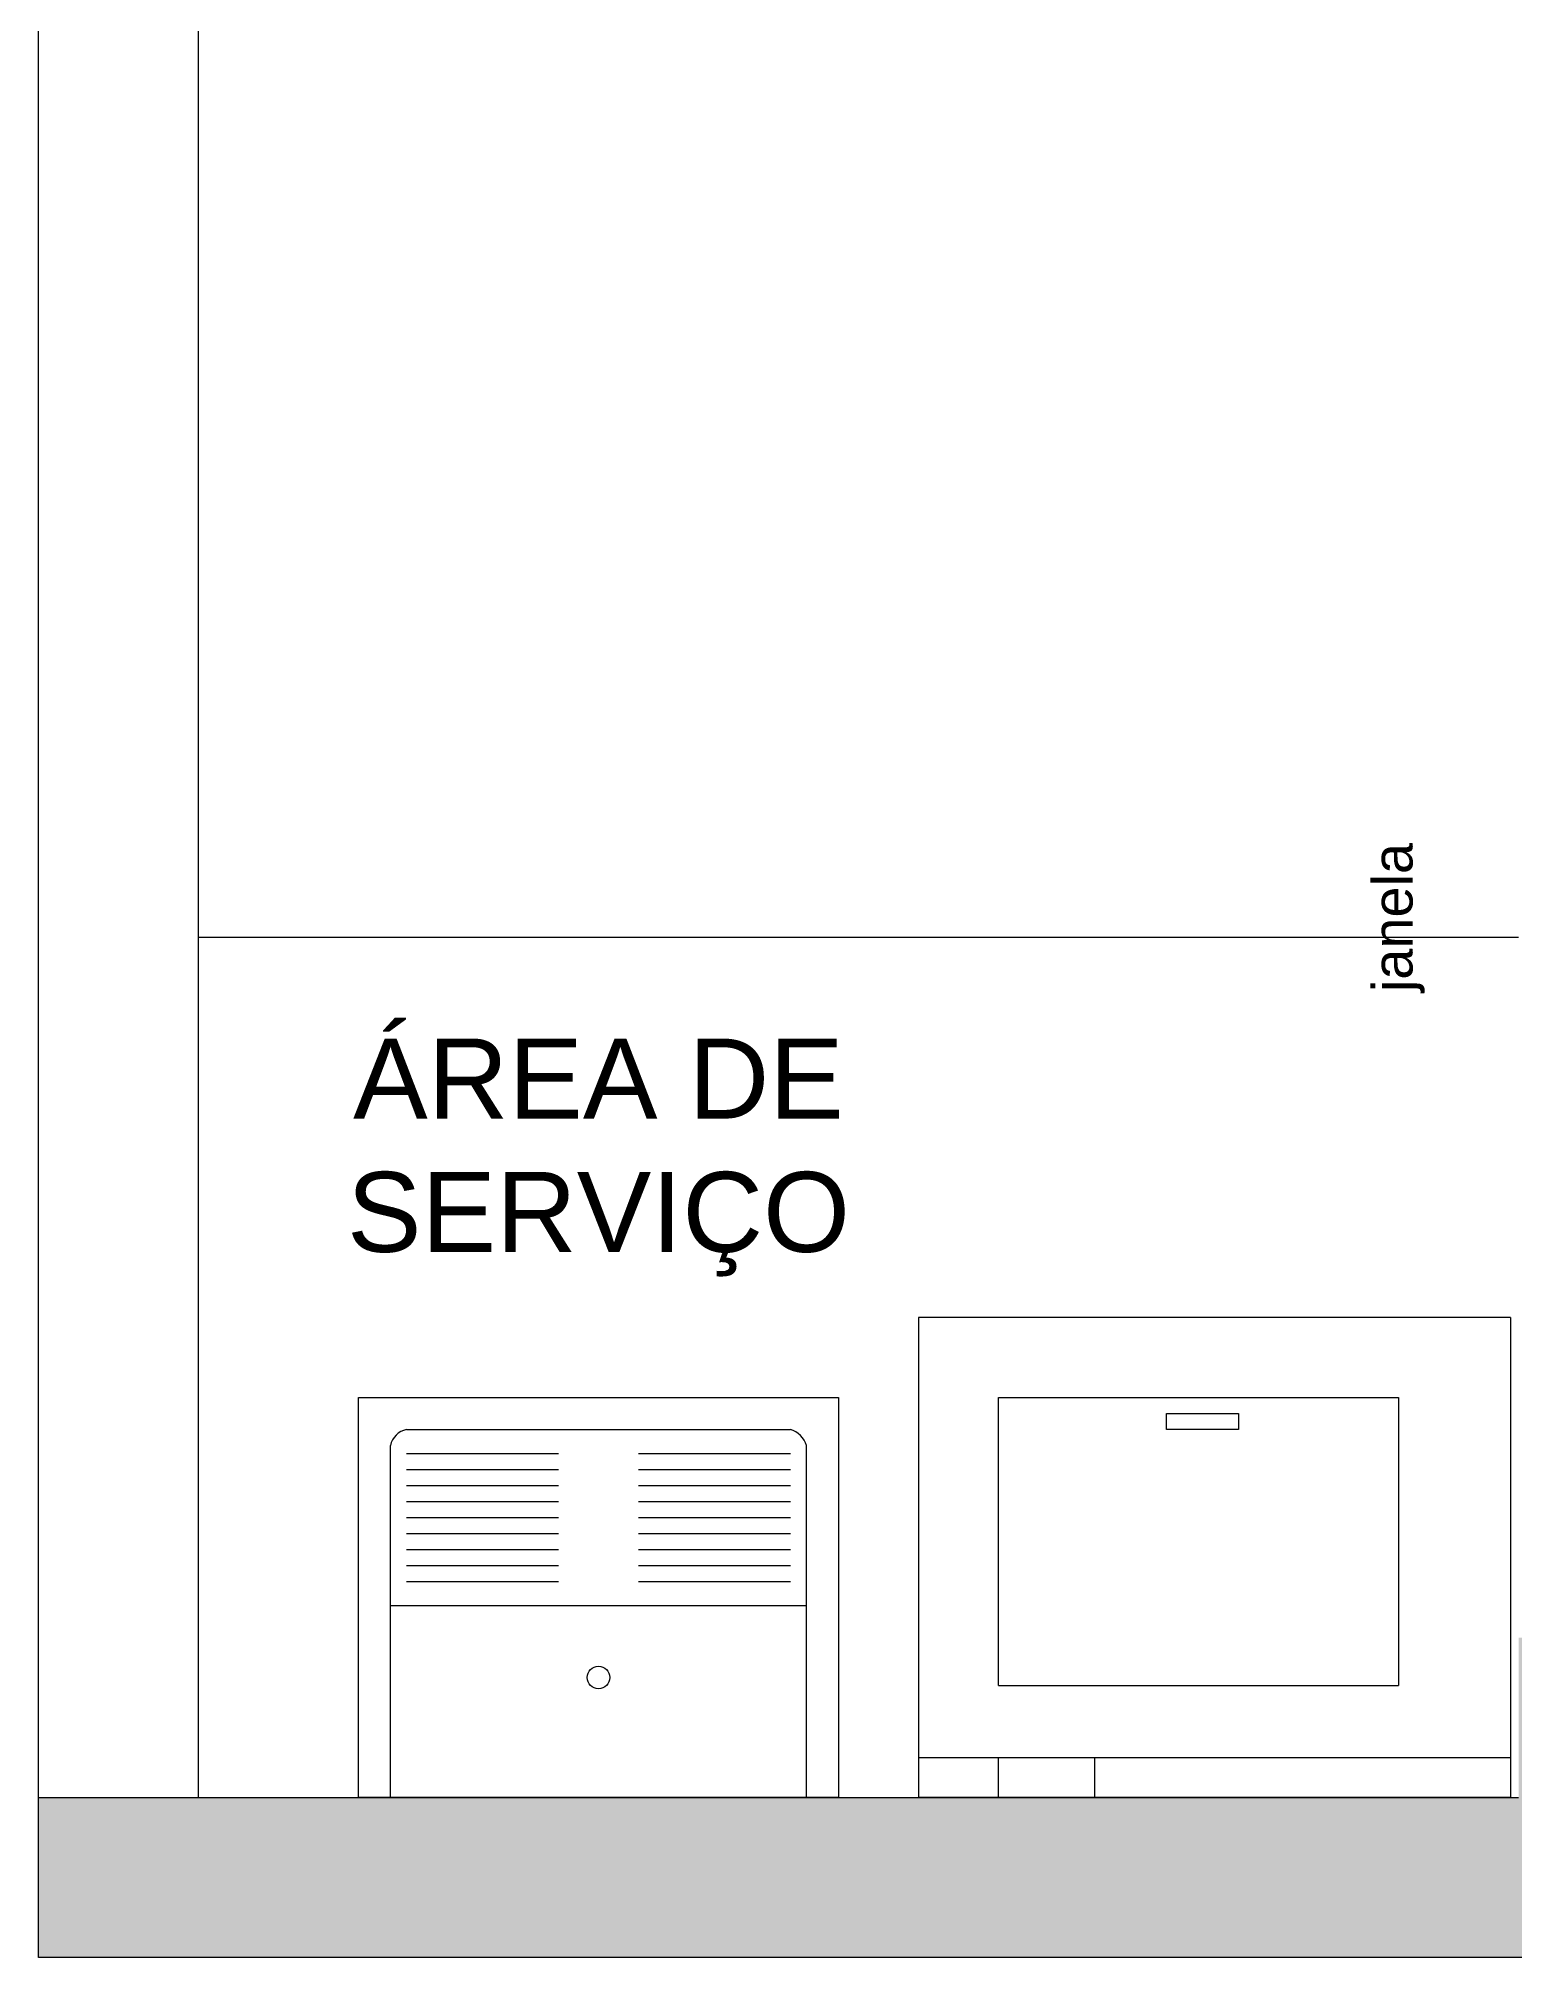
# Model space of a CAD drawing. Header units: metres. Extents: x -6.6 to 15, y 0 to 10.8.
# Drawn here: x 0 to 1.845, y 0 to 2.399 of the extents above; entities that cross this region are included whole.
import ezdxf

# ---------------------------------------------------------------- set-up
doc = ezdxf.new("R2010")
doc.units = ezdxf.units.M
for name, color, linetype, lineweight, true_color in [('1 - paredes', 7, 'Continuous', 25, 0x000000), ('4 - layouts dos objetos', 83, 'Continuous', 25, 0x63c85c), ('6 - legendas', 7, 'Continuous', 25, 0x000000)]:
    doc.layers.add(name, color=color, linetype=linetype, lineweight=lineweight, true_color=true_color)
doc.styles.add('textstyle11', font='')
doc.styles.add('textstyle15', font='')
doc.styles.get('textstyle11').set_extended_font_data('Arial')
doc.styles.get('textstyle15').set_extended_font_data('Arial')

msp = doc.modelspace()

# ---------------------------------------------------------------- hatches: boundary and pattern name
at = {"layer": '1 - paredes', "true_color": 0xa0a0a4}
msp.add_hatch(color=252, dxfattribs=at).paths.add_polyline_path([(9.85, 0.2), (9.85, 0.45), (10, 0.45), (10, 0.2), (15, 0.2), (15, 0), (0, 0), (0, 0.2), (1.85, 0.2), (1.85, 0.4), (2, 0.4), (2, 0.2), (5.5, 0.2), (5.5, 1), (5.65, 1), (5.65, 0.2)])

# ---------------------------------------------------------------- linework, layer by layer
at = {"layer": '1 - paredes'}
for p, q in [((0, 0.2), (0, 9)), ((0.2, 0.2), (0.2, 8.8)), ((1.85, 1.275), (0.2, 1.275)), ((0, 0), (0, 0.2)), ((0, 0.2), (1.85, 0.2)), ((0, 0), (0, 0.2)), ((15, 0), (0, 0))]:
    msp.add_line(p, q, dxfattribs=at)
at = {"layer": '4 - layouts dos objetos'}
for p, q in [((1.84, 0.8), (1.1, 0.8)), ((1.1, 0.8), (1.1, 0.2)), ((1.84, 0.8), (1.84, 0.2)), ((0.4, 0.2), (0.4, 0.7)), ((0.4, 0.7), (1, 0.7)), ((1, 0.7), (1, 0.2)), ((1.2, 0.34), (1.2, 0.7)), ((1.2, 0.7), (1.7, 0.7)), ((1.7, 0.7), (1.7, 0.34)), ((1.41, 0.68), (1.5, 0.68)), ((1.41, 0.66), (1.41, 0.68)), ((1.5, 0.68), (1.5, 0.66)), ((0.46, 0.66), (0.94, 0.66)), ((1.5, 0.66), (1.41, 0.66)), ((0.44, 0.2), (0.44, 0.64)), ((0.46, 0.63), (0.65, 0.63)), ((0.75, 0.63), (0.94, 0.63)), ((0.96, 0.2), (0.96, 0.64)), ((0.46, 0.61), (0.65, 0.61)), ((0.75, 0.61), (0.94, 0.61)), ((0.46, 0.59), (0.65, 0.59)), ((0.75, 0.59), (0.94, 0.59)), ((0.46, 0.57), (0.65, 0.57)), ((0.75, 0.57), (0.94, 0.57)), ((0.46, 0.55), (0.65, 0.55)), ((0.46, 0.53), (0.65, 0.53)), ((0.75, 0.55), (0.94, 0.55)), ((0.75, 0.53), (0.94, 0.53)), ((0.46, 0.51), (0.65, 0.51)), ((0.75, 0.51), (0.94, 0.51)), ((0.46, 0.49), (0.65, 0.49)), ((0.75, 0.49), (0.94, 0.49)), ((0.46, 0.47), (0.65, 0.47)), ((0.75, 0.47), (0.94, 0.47)), ((0.44, 0.44), (0.96, 0.44)), ((1.2, 0.34), (1.7, 0.34)), ((1.1, 0.25), (1.84, 0.25)), ((1.2, 0.2), (1.2, 0.25)), ((1.2, 0.25), (1.32, 0.25)), ((1.32, 0.25), (1.32, 0.2)), ((1, 0.2), (0.4, 0.2)), ((1.84, 0.2), (1.1, 0.2)), ((1.32, 0.2), (1.2, 0.2))]:
    msp.add_line(p, q, dxfattribs=at)
msp.add_circle((0.7, 0.35), 0.0141, dxfattribs=at)
for centre, radius, start, end in [((0.465, 0.635), 0.0255, 101.3099, 168.6901), ((0.9313, 0.6313), 0.03, 16.8639, 73.1361)]:
    msp.add_arc(centre, radius, start, end, dxfattribs=at)

# ---------------------------------------------------------------- texts
at = {"layer": '6 - legendas', "insert": (1.7, 1.3), "char_height": 0.01, "attachment_point": 5, "rotation": 90, "style": 'textstyle11'}
msp.add_mtext('\\H0.05;janela', dxfattribs=at)
at = {"layer": '6 - legendas', "insert": (0.7, 1), "char_height": 0.01, "attachment_point": 5, "style": 'textstyle15'}
msp.add_mtext('\\H0.1;ÁREA DE\\PSERVIÇO', dxfattribs=at)

doc.saveas('drawing.dxf')
